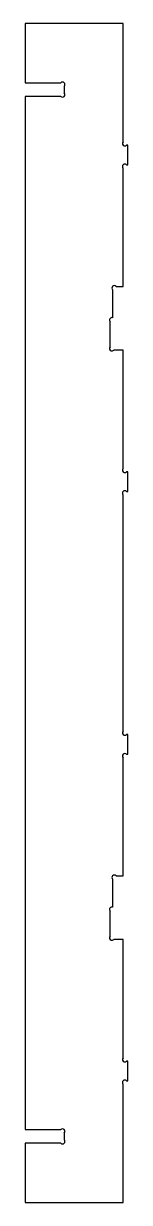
# Model space of a CAD drawing. Header units: inches. Extents: x -60 to 100, y -25 to 35.
# Drawn here: x 94.4 to 99.6, y -25.3 to 34.7 of the extents above.
import ezdxf

# ---------------------------------------------------------------- set-up
doc = ezdxf.new("R2010")
doc.units = ezdxf.units.IN
doc.layers.get('0').update_dxf_attribs({"linetype": 'CONTINUOUS'})

msp = doc.modelspace()

# ---------------------------------------------------------------- linework, layer by layer
for p, q in [((99.4, 34.654), (94.4, 34.654)), ((94.4, 34.654), (94.4, 31.639)), ((99.4, 28.643), (99.4, 34.654)), ((94.4, 31.639), (96.223, 31.639)), ((96.4, 31.462), (96.4, 31.127)), ((96.223, 30.95), (94.4, 30.95)), ((94.4, 30.95), (94.4, -21.642)), ((99.65, 28.466), (99.577, 28.466)), ((99.65, 27.466), (99.65, 28.466)), ((99.4, 21.279), (99.4, 27.29)), ((99.577, 27.466), (99.65, 27.466)), ((98.869, 19.685), (98.869, 21.102)), ((99.045, 21.279), (99.4, 21.279)), ((98.744, 18.206), (98.744, 19.477)), ((99.4, 18.029), (98.92, 18.029)), ((99.4, 12.018), (99.4, 18.029)), ((99.65, 11.841), (99.577, 11.841)), ((99.65, 10.841), (99.65, 11.841)), ((99.577, 10.841), (99.65, 10.841)), ((99.4, 4.654), (99.4, 10.665)), ((99.4, -1.357), (99.4, 4.654)), ((99.65, -1.534), (99.577, -1.534)), ((99.65, -2.534), (99.65, -1.534)), ((99.4, -8.721), (99.4, -2.71)), ((99.577, -2.534), (99.65, -2.534)), ((98.869, -10.315), (98.869, -8.898)), ((99.045, -8.721), (99.4, -8.721)), ((98.744, -11.794), (98.744, -10.523)), ((99.4, -11.971), (98.92, -11.971)), ((99.4, -17.982), (99.4, -11.971)), ((99.65, -18.159), (99.577, -18.159)), ((99.65, -19.159), (99.65, -18.159)), ((99.577, -19.159), (99.65, -19.159)), ((99.4, -25.346), (99.4, -19.335)), ((94.4, -21.642), (96.223, -21.642)), ((96.4, -21.819), (96.4, -22.154)), ((96.223, -22.331), (94.4, -22.331)), ((94.4, -22.331), (94.4, -25.346)), ((94.4, -25.346), (99.4, -25.346))]:
    msp.add_line(p, q)
for centre, start, end in [((96.312, 31.55), -44.99994, 135.00006), ((96.312, 31.039), -134.99994, 45.00006), ((99.488, 28.555), 135.00006, 315.00006), ((99.488, 27.378), 45.00006, 225.00005), ((98.957, 21.19), 45.00006, 225.00006), ((98.832, 19.565), 72.96881, 225.00006), ((98.832, 18.117), 135.00006, 315.00006), ((99.488, 11.93), 135.00006, 315.00006), ((99.488, 10.753), 45.00006, 225.00006), ((99.488, -1.445), 135.00006, 315.00006), ((99.488, -2.622), 45.00006, 225.00006), ((98.957, -8.81), 45.00006, 225.00006), ((98.832, -10.435), 72.96881, 225.00006), ((98.832, -11.883), 135.00006, 315.00006), ((99.488, -18.07), 135.00006, 315.00006), ((99.488, -19.247), 45.00006, 225.00006), ((96.312, -21.731), -44.99994, 135.00006), ((96.312, -22.243), -134.99994, 45.00006)]:
    msp.add_arc(centre, 0.125, start, end)

doc.saveas('drawing.dxf')
